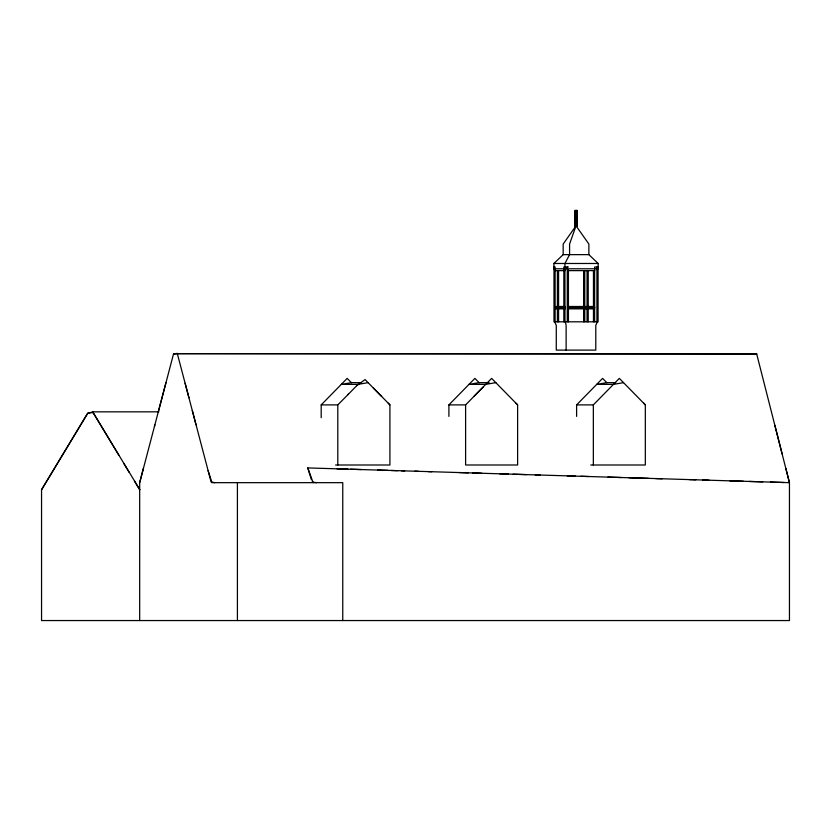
<?xml version="1.0" encoding="UTF-8"?>
<svg xmlns="http://www.w3.org/2000/svg" width="831" height="831" viewBox="0 0 831 831"><rect width="100%" height="100%" fill="white"/><g stroke="black" fill="none" stroke-linecap="round" stroke-linejoin="round"><path stroke-width="1.25" d="M139.67 620.549L139.67 482.666L143.41 468.383M154.431 426.532L154.846 424.942M158.472 411.22L173.606 353.642L756.615 353.726M139.67 482.666L165.94 382.8M575.831 226.364L569.578 244.034L569.578 254.639L564.935 263.479L564.976 321.815M597.354 321.815L595.785 325.347L595.785 350.1L556.271 350.1L556.271 325.347L554.682 321.815M785.804 468.341L789.45 482.666L789.45 620.549L41.55 620.549L41.55 489.739L88.024 412.706L93.197 412.706L139.837 489.739M41.55 489.739L87.452 413.682L92.667 411.833L158.866 411.833M575.623 226.364L563.179 244.034L563.179 254.639L553.903 263.479L553.903 268.787L598.154 268.787L598.154 263.479L588.867 254.639L563.179 254.639M321.192 417.681L321.192 404.894L347.192 378.375L351.523 382.8M347.971 394.632L358.036 384.369L368.102 382.655M448.906 416.404L448.906 404.894L474.896 378.375L479.227 382.8M465.609 404.894L491.63 378.375L517.62 404.894L517.62 464.996L465.609 464.996L465.609 404.894L448.906 404.894M576.61 416.404L576.61 404.894L602.6 378.375L606.942 382.8M593.334 464.996L593.334 404.894L619.334 378.375L645.323 404.894L645.323 464.996L590.758 464.996M474.272 396.055L482.956 387.215M337.802 464.996L337.802 404.894L348.521 394.071M356.811 385.626L365.079 379.57L389.916 404.894L389.916 464.996L335.589 464.996M173.502 354.058L177.252 353.362L211.095 481.98L214.845 482.666M495.816 382.655L485.761 384.369L469.027 384.369L479.092 382.655L489.127 382.655M623.53 382.655L613.465 384.369L596.731 384.369L606.796 382.655L615.719 382.655M553.903 263.479L598.154 263.479M568.425 267.021L563.833 267.021L563.833 321.815M565.111 270.626L555.274 270.626L554.256 268.787M567.542 270.626L594.819 270.626M555.908 306.494L565.173 306.494M567.542 306.494L594.601 306.494M557.227 306.951L564.613 306.951M568.186 306.951L594.165 306.951M555.098 307.678L564.955 307.678M567.802 307.678L594.871 307.678M555.908 308.852L565.173 308.852M567.542 308.852L594.601 308.852M702.756 480.017L789.45 482.666L756.709 354.058L173.606 353.642M361.423 382.655L351.388 382.655L341.323 384.369L358.036 384.369M321.192 404.894L337.802 404.894M576.61 404.894L593.334 404.894M336.991 468.819L361.277 469.557M377.627 470.066L404.728 470.886M414.814 471.198L431.808 471.717M458.909 472.548L481.7 473.244M499.545 473.795L540.181 475.041M567.282 475.872L588.743 476.527M607.918 477.108L621.474 477.524M628.88 477.752L662.11 478.77M689.211 479.601L709.165 480.214M729.847 480.848L743.392 481.263M749.302 481.44L762.692 481.855M770.493 482.094L784.028 482.499M313.131 482.666L307.771 467.926L347.898 469.151M350.547 469.235L388.035 470.377M391.172 470.471L397.602 470.678M401.435 470.793L418.284 471.302M428.183 471.613L468.32 472.839M472.465 472.964L508.458 474.065M513.101 474.21L526.646 474.626M535.226 474.885L575.364 476.111M580.838 476.277L648.575 478.355M655.649 478.573L695.786 479.799M752.99 353.642L756.709 354.058M312.134 482.011L316.518 482.666M643.651 403.18L645.323 404.894M515.947 403.18L517.62 404.894M373.358 388.015L381.637 396.449M388.243 403.18L389.916 404.894M576.413 226.364L588.867 244.034L588.867 254.639M92.667 411.833L118.781 455.118M123.996 463.771L129.221 472.434M134.435 481.087L139.67 489.739M208.114 470.678L211.957 482.666L342.756 482.666L342.756 620.549M307.771 467.926L311.407 479.664M185.105 383.205L188.949 397.789M192.304 410.524L196.043 424.818M774.866 425.358L782.148 454.017M565.34 321.815L566.129 325.347L566.129 350.1M596.928 267.021L596.928 321.815M594.632 321.815L594.632 267.021L598.081 267.021L598.081 321.815L553.976 321.815L553.976 267.021L555.118 267.021L555.118 321.815M593.469 270.844L593.469 306.525M593.469 309.07L593.469 321.815M588.223 270.844L588.223 306.525M588.223 309.07L588.223 321.815M587.07 270.844L587.07 306.525M587.07 309.07L587.07 321.815M584.775 270.844L584.775 306.525M584.775 309.07L584.775 321.815M583.632 270.844L583.632 306.525M583.632 309.07L583.632 321.815M576.776 210.451L576.776 226.364M576.018 210.451L576.018 226.364M575.281 210.451L575.281 226.364M568.425 269.566L568.425 321.815M567.272 267.021L567.272 321.815M558.567 270.844L558.567 306.525M558.567 309.07L558.567 321.815M557.414 270.844L557.414 306.525M557.414 309.07L557.414 321.815M237.406 482.666L237.406 620.549M577.088 210.451L574.969 210.451L574.969 226.364L577.088 226.364L577.088 210.451"/></g></svg>
